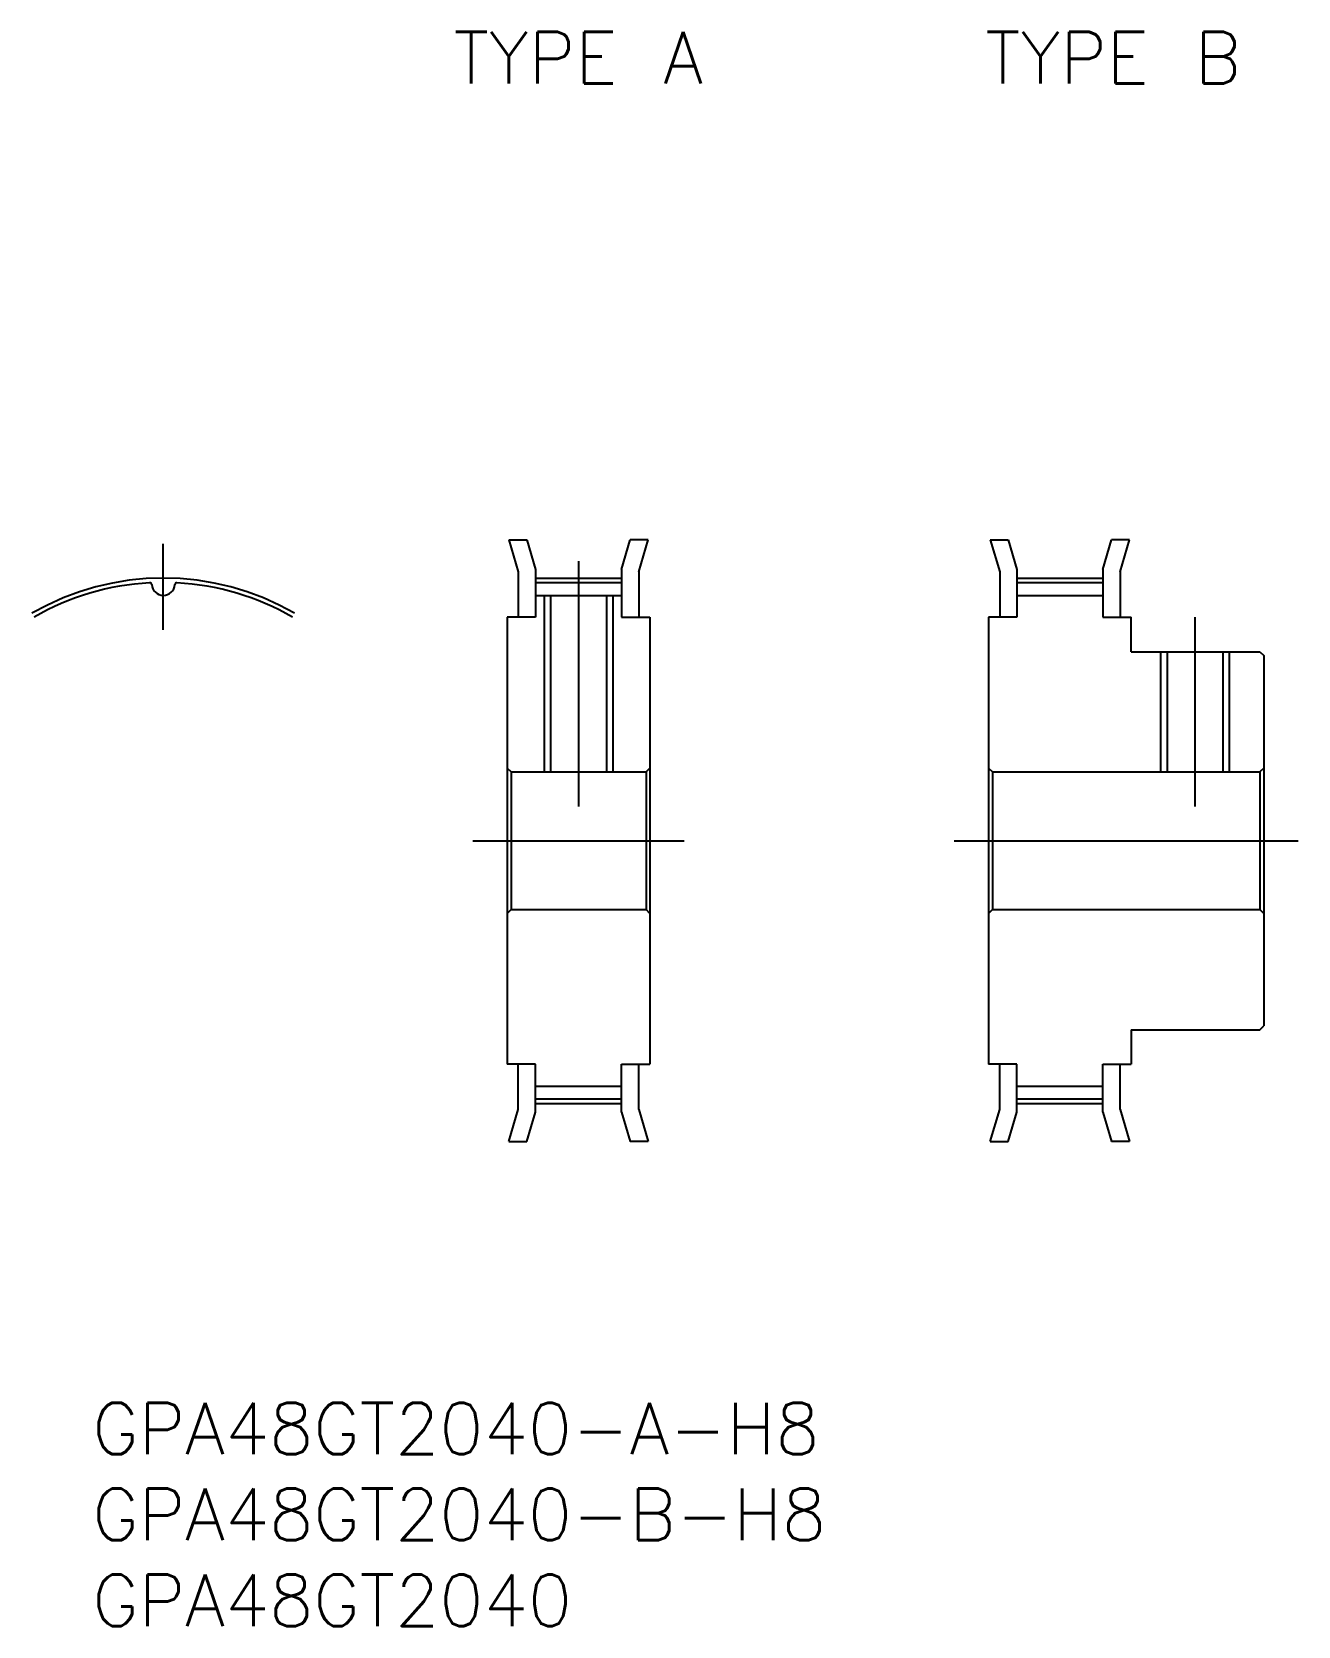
# Model space of a CAD drawing. Extents: x -7.6 to 66, y -45.7 to 47.1.
import ezdxf

# ---------------------------------------------------------------- set-up
doc = ezdxf.new("R2010")
doc.units = 0
doc.linetypes.add('CENTER', pattern=[50.8, 31.75, -6.35, 6.35, -6.35])
doc.layers.get('0').update_dxf_attribs({"linetype": 'CONTINUOUS'})
doc.layers.add('CENTER', color=1, linetype='CONTINUOUS')
doc.styles.get("Standard").update_dxf_attribs({"font": 'txt.shx', "height": 3, "bigfont": 'bigfont.shx'})

msp = doc.modelspace()

# ---------------------------------------------------------------- linework, layer by layer
at = {"color": 7, "linetype": 'CONTINUOUS'}
for p, q in [((20.1, 17.5), (20.65, 15.645)), ((20.1, 17.5), (21.143, 17.5)), ((21.143, 17.5), (21.65, 15.79)), ((26.65, 15.79), (27.157, 17.5)), ((28.2, 17.5), (27.157, 17.5)), ((27.65, 15.645), (28.2, 17.5)), ((48.1, 17.5), (48.65, 15.645)), ((48.1, 17.5), (49.143, 17.5)), ((49.143, 17.5), (49.65, 15.79)), ((54.65, 15.79), (55.157, 17.5)), ((56.2, 17.5), (55.157, 17.5)), ((55.65, 15.645), (56.2, 17.5)), ((21.65, 15.79), (21.65, 13)), ((26.65, 15.79), (26.65, 13)), ((49.65, 15.79), (49.65, 13)), ((54.65, 15.79), (54.65, 13)), ((20.65, 15.645), (20.65, 13)), ((21.65, 15.025), (26.65, 15.025)), ((21.65, 15.025), (21.65, 14.275)), ((26.65, 15.025), (26.65, 14.275)), ((27.65, 15.645), (27.65, 13)), ((48.65, 15.645), (48.65, 13)), ((49.65, 15.025), (54.65, 15.025)), ((55.65, 15.645), (55.65, 13)), ((21.65, 14.275), (26.65, 14.275)), ((22.529, 14.275), (22.529, 4)), ((25.771, 14.275), (25.771, 4)), ((49.65, 14.275), (54.65, 14.275)), ((20, 13), (20, -13)), ((21.65, 13), (20, 13)), ((26.65, 13), (28.3, 13)), ((28.3, 13), (28.3, -13)), ((48, 13), (48, -13)), ((49.65, 13), (48, 13)), ((54.65, 13), (56.3, 13)), ((56.3, 11), (56.3, 13)), ((56.3, 11), (63.775, 11)), ((58.379, 11), (58.379, 4)), ((61.621, 11), (61.621, 4)), ((63.775, 11), (64, 10.775)), ((64, 10.775), (64, -10.775)), ((20, 4.225), (20.225, 4)), ((20.225, 4), (28.075, 4)), ((20.225, 4), (20.225, -4)), ((28.3, 4.225), (28.075, 4)), ((28.075, 4), (28.075, -4)), ((48, 4.225), (48.225, 4)), ((48.225, 4), (63.775, 4)), ((48.225, 4), (48.225, -4)), ((64, 4.225), (63.775, 4)), ((63.775, 4), (63.775, -4)), ((20, -4.225), (20.225, -4)), ((20.225, -4), (28.075, -4)), ((28.3, -4.225), (28.075, -4)), ((48, -4.225), (48.225, -4)), ((48.225, -4), (63.775, -4)), ((64, -4.225), (63.775, -4)), ((56.3, -11), (63.775, -11)), ((56.3, -11), (56.3, -13)), ((63.775, -11), (64, -10.775)), ((21.65, -13), (20, -13)), ((20.65, -15.645), (20.65, -13)), ((21.65, -15.79), (21.65, -13)), ((26.65, -15.79), (26.65, -13)), ((26.65, -13), (28.3, -13)), ((27.65, -15.645), (27.65, -13)), ((49.65, -13), (48, -13)), ((48.65, -15.645), (48.65, -13)), ((49.65, -15.79), (49.65, -13)), ((54.65, -13), (56.3, -13)), ((54.65, -15.79), (54.65, -13)), ((55.65, -15.645), (55.65, -13)), ((21.65, -14.275), (26.65, -14.275)), ((49.65, -14.275), (54.65, -14.275)), ((20.1, -17.5), (20.65, -15.645)), ((21.65, -15.025), (26.65, -15.025)), ((27.65, -15.645), (28.2, -17.5)), ((48.1, -17.5), (48.65, -15.645)), ((49.65, -15.025), (54.65, -15.025)), ((55.65, -15.645), (56.2, -17.5)), ((21.143, -17.5), (21.65, -15.79)), ((26.65, -15.79), (27.157, -17.5)), ((49.143, -17.5), (49.65, -15.79)), ((54.65, -15.79), (55.157, -17.5)), ((20.1, -17.5), (21.143, -17.5)), ((28.2, -17.5), (27.157, -17.5)), ((48.1, -17.5), (49.143, -17.5)), ((56.2, -17.5), (55.157, -17.5))]:
    msp.add_line(p, q, dxfattribs=at)
at = {"color": 3, "linetype": 'CONTINUOUS'}
for p, q in [((22.15, 14.275), (22.15, 4)), ((26.15, 14.275), (26.15, 4)), ((58, 11), (58, 4)), ((62, 11), (62, 4))]:
    msp.add_line(p, q, dxfattribs=at)
at = {"color": 7, "linetype": 'CONTINUOUS'}
for centre, radius, start, end in [((0, 0), 15.025, 93.0188, 120), ((-0.785, 14.892), 0.113, 4.23786, 93.01868), ((0, 14.95), 0.675, 184.23786, 355.76214), ((0.785, 14.892), 0.112, 86.9812, 175.76214), ((0, 0), 15.025, 60, 86.9812)]:
    msp.add_arc(centre, radius, start, end, dxfattribs=at)
at = {"layer": 'CENTER', "color": 1, "linetype": 'CENTER'}
for p, q in [((0, 12.275), (0, 17.28)), ((24.15, 16.275), (24.15, 2)), ((21.65, 15.28), (26.65, 15.28)), ((49.65, 15.28), (54.65, 15.28)), ((60, 13), (60, 2)), ((18, 0), (30.3, 0)), ((46, 0), (66, 0)), ((21.65, -15.28), (26.65, -15.28)), ((49.65, -15.28), (54.65, -15.28))]:
    msp.add_line(p, q, dxfattribs=at)
msp.add_arc((0, 0), 15.28, 60, 120, dxfattribs=at)

# ---------------------------------------------------------------- texts
at = {"color": 7, "linetype": 'CONTINUOUS'}
for s, p in [('TYPE A', (16.885, 44.06)), ('TYPE B', (47.798, 44.06)), ('GPA48GT2040-A-H8', (-4.129, -35.695)), ('GPA48GT2040-B-H8', (-4.129, -40.695)), ('GPA48GT2040', (-4.129, -45.695))]:
    msp.add_text(s, height=3, dxfattribs=at).set_placement(p)

doc.saveas('drawing.dxf')
